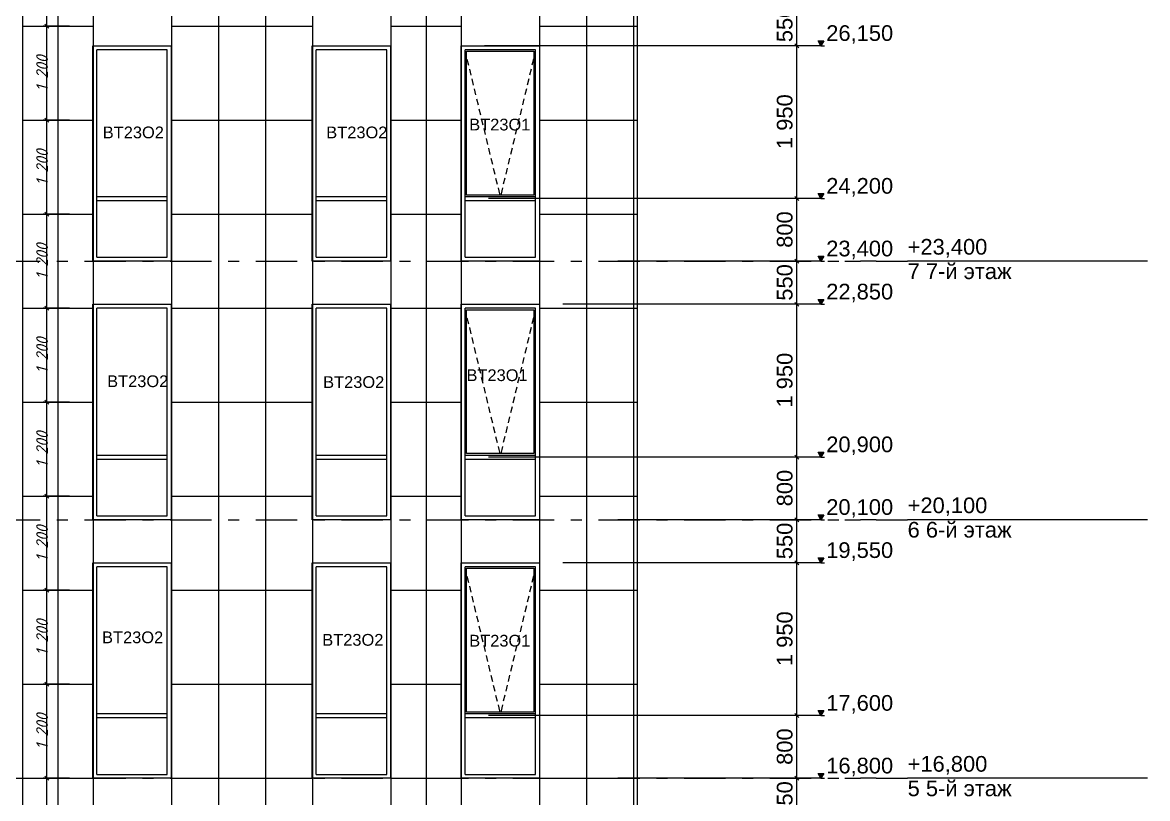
# Model space of a CAD drawing. Header units: millimetres. Extents: x 1499747 to 4230374, y -28481 to 441852.
# Drawn here: x 2811793 to 2826154, y -1242 to 8664 of the extents above; entities that cross this region are included whole.
import ezdxf
from ezdxf.xclip import XClip

# ---------------------------------------------------------------- set-up
doc = ezdxf.new("R2010")
doc.units = ezdxf.units.MM
doc.header["$MEASUREMENT"] = 0
doc.header["$XCLIPFRAME"] = 0
doc.linetypes.add('Штрих-Штриховая', pattern=[1093.611073, 529.166651, -211.666656, 141.111112, -211.666656])
for name, color, linetype, lineweight in [('3 Фасад_27_0_Ном._пера__1_Ном._пера__7', 7, 'Continuous', 18), ('3 Фасад_27_0_Ном._пера__20_Ном._пера__1', 1, 'Continuous', 18), ('3 Фасад_27_Витражные окна_Ном._пера__1_Ном._пера__7', 7, 'Continuous', 18), ('3 Фасад_27_Витражные окна_Ном._пера__20_Ном._пера__1', 1, 'Continuous', 18), ('3 Фасад_27_Витражные окна_Ном._пера__92_Ном._пера__233', 233, 'Continuous', 18), ('3 Фасад_27_Отделка керамика_Ном._пера__1_Ном._пера__7', 7, 'Continuous', 18), ('3 Фасад_27_Размер - ГКЛ перегородки_Ном._пера__20_Ном._пера__1', 1, 'Continuous', 18), ('3 Фасад_27_Размер - ГКЛ перегородки_Ном._пера__5_Ном._пера__5', 5, 'Continuous', 18), ('3 Фасад_27_Размер - Общий_Ном._пера__1_Ном._пера__7', 7, 'Continuous', 18), ('3 Фасад_27_Сетка кладки_Ном._пера__1_Ном._пера__7', 7, 'Continuous', 18)]:
    doc.layers.add(name, color=color, linetype=linetype, lineweight=lineweight)
doc.layers.add('Чертеж и Рисунок', color=7, linetype='Continuous')
doc.styles.add('СГЕНЕРИР_СТИЛЬ_1', font='')
doc.styles.add('СГЕНЕРИР_СТИЛЬ_2', font='arial.ttf')
doc.styles.get('СГЕНЕРИР_СТИЛЬ_1').set_extended_font_data('GOST Common', italic=True)

# ---------------------------------------------------------------- blocks, each defined once
blk = doc.blocks.new('Чертеж_7_27', base_point=(1694889, 9891))
at = {"layer": '3 Фасад_27_Размер - Общий_Ном._пера__1_Ном._пера__7', "linetype": 'Continuous', "true_color": 0x939598}
for points in [[(1715782, 36041), (1715818, 36104), (1715746, 36104)], [(1715782, 34091), (1715818, 34154), (1715746, 34154)], [(1715782, 33291), (1715818, 33354), (1715746, 33354)], [(1715782, 32741), (1715818, 32804), (1715746, 32804)], [(1715782, 30791), (1715818, 30854), (1715746, 30854)], [(1715782, 29991), (1715818, 30054), (1715746, 30054)], [(1715782, 29441), (1715818, 29504), (1715746, 29504)], [(1715782, 27491), (1715818, 27554), (1715746, 27554)], [(1715782, 26691), (1715818, 26754), (1715746, 26754)]]:
    blk.add_hatch(color=252, dxfattribs=at).paths.add_polyline_path(points)
at = {"layer": '3 Фасад_27_0_Ном._пера__1_Ном._пера__7', "color": 252, "linetype": 'Continuous', "true_color": 0x939598}
for p, q in [((1716089, 33291), (1716189, 33291)), ((1716189, 33291), (1716289, 33291)), ((1716489, 33291), (1716289, 33291)), ((1716489, 33291), (1716889, 33291)), ((1719951, 33291), (1716889, 33291)), ((1716089, 29991), (1716189, 29991)), ((1716189, 29991), (1716289, 29991)), ((1716489, 29991), (1716289, 29991)), ((1716489, 29991), (1716889, 29991)), ((1719951, 29991), (1716889, 29991)), ((1716089, 26691), (1716189, 26691)), ((1716189, 26691), (1716289, 26691)), ((1716489, 26691), (1716289, 26691)), ((1716489, 26691), (1716889, 26691)), ((1719951, 26691), (1716889, 26691))]:
    blk.add_line(p, q, dxfattribs=at)
at = {"layer": '3 Фасад_27_0_Ном._пера__20_Ном._пера__1', "color": 252, "linetype": 'Штрих-Штриховая', "true_color": 0x939598}
for p, q in [((1677947, 33291), (1716089, 33291)), ((1677947, 29991), (1716089, 29991)), ((1677947, 26691), (1716089, 26691))]:
    blk.add_line(p, q, dxfattribs=at)
at = {"layer": '3 Фасад_27_Витражные окна_Ном._пера__1_Ном._пера__7', "color": 252, "linetype": 'Continuous', "true_color": 0x939598}
for p, q in [((1706539, 35591), (1706539, 35991)), ((1707439, 35991), (1706539, 35991)), ((1707439, 35591), (1707439, 35991)), ((1709339, 35591), (1709339, 35991)), ((1710239, 35991), (1709339, 35991)), ((1710239, 35591), (1710239, 35991)), ((1711239, 35591), (1711239, 35991)), ((1712139, 35991), (1711239, 35991)), ((1711259, 34136), (1711259, 35971)), ((1711259, 35971), (1712119, 35971)), ((1712119, 35971), (1712119, 34136)), ((1712139, 35591), (1712139, 35991)), ((1706539, 34116), (1706539, 35591)), ((1707439, 34116), (1707439, 35591)), ((1709339, 34116), (1709339, 35591)), ((1710239, 34116), (1710239, 35591)), ((1711239, 34116), (1711239, 35591)), ((1712139, 34116), (1712139, 35591)), ((1706539, 34091), (1706539, 34116)), ((1706539, 34116), (1707439, 34116)), ((1706539, 34066), (1706539, 34091)), ((1706539, 33341), (1706539, 34066)), ((1706539, 34066), (1707439, 34066)), ((1707439, 34091), (1707439, 34116)), ((1707439, 34066), (1707439, 34091)), ((1707439, 33341), (1707439, 34066)), ((1709339, 34091), (1709339, 34116)), ((1709339, 34116), (1710239, 34116)), ((1709339, 34066), (1709339, 34091)), ((1709339, 33341), (1709339, 34066)), ((1709339, 34066), (1710239, 34066)), ((1710239, 34091), (1710239, 34116)), ((1710239, 34066), (1710239, 34091)), ((1710239, 33341), (1710239, 34066)), ((1711239, 34091), (1711239, 34116)), ((1711239, 34116), (1712139, 34116)), ((1711239, 34066), (1711239, 34091)), ((1711239, 33341), (1711239, 34066)), ((1711239, 34066), (1712139, 34066)), ((1712119, 34136), (1711259, 34136)), ((1712139, 34091), (1712139, 34116)), ((1712139, 34066), (1712139, 34091)), ((1712139, 33341), (1712139, 34066)), ((1706539, 33341), (1707439, 33341)), ((1709339, 33341), (1710239, 33341)), ((1711239, 33341), (1712139, 33341)), ((1706539, 32291), (1706539, 32691)), ((1707439, 32691), (1706539, 32691)), ((1707439, 32291), (1707439, 32691)), ((1709339, 32291), (1709339, 32691)), ((1710239, 32691), (1709339, 32691)), ((1710239, 32291), (1710239, 32691)), ((1711239, 32291), (1711239, 32691)), ((1712139, 32691), (1711239, 32691)), ((1711259, 30836), (1711259, 32671)), ((1711259, 32671), (1712119, 32671)), ((1712119, 32671), (1712119, 30836)), ((1712139, 32291), (1712139, 32691)), ((1706539, 30816), (1706539, 32291)), ((1707439, 30816), (1707439, 32291)), ((1709339, 30816), (1709339, 32291)), ((1710239, 30816), (1710239, 32291)), ((1711239, 30816), (1711239, 32291)), ((1712139, 30816), (1712139, 32291)), ((1706539, 30791), (1706539, 30816)), ((1706539, 30816), (1707439, 30816)), ((1706539, 30766), (1706539, 30791)), ((1706539, 30041), (1706539, 30766)), ((1706539, 30766), (1707439, 30766)), ((1707439, 30791), (1707439, 30816)), ((1707439, 30766), (1707439, 30791)), ((1707439, 30041), (1707439, 30766)), ((1709339, 30791), (1709339, 30816)), ((1709339, 30816), (1710239, 30816)), ((1709339, 30766), (1709339, 30791)), ((1709339, 30041), (1709339, 30766)), ((1709339, 30766), (1710239, 30766)), ((1710239, 30791), (1710239, 30816)), ((1710239, 30766), (1710239, 30791)), ((1710239, 30041), (1710239, 30766)), ((1711239, 30791), (1711239, 30816)), ((1711239, 30816), (1712139, 30816)), ((1711239, 30766), (1711239, 30791)), ((1711239, 30041), (1711239, 30766)), ((1711239, 30766), (1712139, 30766)), ((1712119, 30836), (1711259, 30836)), ((1712139, 30791), (1712139, 30816)), ((1712139, 30766), (1712139, 30791)), ((1712139, 30041), (1712139, 30766)), ((1706539, 30041), (1707439, 30041)), ((1709339, 30041), (1710239, 30041)), ((1711239, 30041), (1712139, 30041)), ((1706539, 28991), (1706539, 29391)), ((1707439, 29391), (1706539, 29391)), ((1707439, 28991), (1707439, 29391)), ((1709339, 28991), (1709339, 29391)), ((1710239, 29391), (1709339, 29391)), ((1710239, 28991), (1710239, 29391)), ((1711239, 28991), (1711239, 29391)), ((1712139, 29391), (1711239, 29391)), ((1711259, 27536), (1711259, 29371)), ((1711259, 29371), (1712119, 29371)), ((1712119, 29371), (1712119, 27536)), ((1712139, 28991), (1712139, 29391)), ((1706539, 27516), (1706539, 28991)), ((1707439, 27516), (1707439, 28991)), ((1709339, 27516), (1709339, 28991)), ((1710239, 27516), (1710239, 28991)), ((1711239, 27516), (1711239, 28991)), ((1712139, 27516), (1712139, 28991)), ((1706539, 27491), (1706539, 27516)), ((1706539, 27516), (1707439, 27516)), ((1706539, 27466), (1706539, 27491)), ((1706539, 26741), (1706539, 27466)), ((1706539, 27466), (1707439, 27466)), ((1707439, 27491), (1707439, 27516)), ((1707439, 27466), (1707439, 27491)), ((1707439, 26741), (1707439, 27466)), ((1709339, 27491), (1709339, 27516)), ((1709339, 27516), (1710239, 27516)), ((1709339, 27466), (1709339, 27491)), ((1709339, 26741), (1709339, 27466)), ((1709339, 27466), (1710239, 27466)), ((1710239, 27491), (1710239, 27516)), ((1710239, 27466), (1710239, 27491)), ((1710239, 26741), (1710239, 27466)), ((1711239, 27491), (1711239, 27516)), ((1711239, 27516), (1712139, 27516)), ((1711239, 27466), (1711239, 27491)), ((1711239, 26741), (1711239, 27466)), ((1711239, 27466), (1712139, 27466)), ((1712119, 27536), (1711259, 27536)), ((1712139, 27491), (1712139, 27516)), ((1712139, 27466), (1712139, 27491)), ((1712139, 26741), (1712139, 27466)), ((1706539, 26741), (1707439, 26741)), ((1709339, 26741), (1710239, 26741)), ((1711239, 26741), (1712139, 26741))]:
    blk.add_line(p, q, dxfattribs=at)
at = {"layer": '3 Фасад_27_Витражные окна_Ном._пера__92_Ном._пера__233', "color": 252, "linetype": 'Continuous', "true_color": 0x939598}
for p, q in [((1711264, 35870), (1711283, 35792)), ((1712113, 35870), (1712094, 35792)), ((1711295, 35744), (1711314, 35666)), ((1711325, 35617), (1711344, 35539)), ((1712052, 35617), (1712033, 35539)), ((1712083, 35744), (1712064, 35666)), ((1711356, 35491), (1711375, 35413)), ((1712022, 35491), (1712003, 35413)), ((1711386, 35364), (1711405, 35287)), ((1711991, 35364), (1711972, 35287)), ((1711417, 35238), (1711436, 35160)), ((1711961, 35238), (1711942, 35160)), ((1711447, 35112), (1711466, 35034)), ((1711930, 35112), (1711911, 35034)), ((1711478, 34985), (1711497, 34908)), ((1711900, 34985), (1711881, 34908)), ((1711508, 34859), (1711527, 34781)), ((1711869, 34859), (1711850, 34781)), ((1711539, 34733), (1711558, 34655)), ((1711839, 34733), (1711820, 34655)), ((1711569, 34606), (1711588, 34528)), ((1711600, 34480), (1711619, 34402)), ((1711778, 34480), (1711759, 34402)), ((1711808, 34606), (1711789, 34528)), ((1711630, 34353), (1711649, 34276)), ((1711747, 34353), (1711728, 34276)), ((1711661, 34227), (1711670, 34189)), ((1711670, 34189), (1711683, 34136)), ((1711708, 34189), (1711695, 34136)), ((1711717, 34227), (1711708, 34189)), ((1711264, 32570), (1711283, 32492)), ((1712113, 32570), (1712094, 32492)), ((1711295, 32444), (1711314, 32366)), ((1711325, 32317), (1711344, 32239)), ((1712052, 32317), (1712033, 32239)), ((1712083, 32444), (1712064, 32366)), ((1711356, 32191), (1711375, 32113)), ((1712022, 32191), (1712003, 32113)), ((1711386, 32064), (1711405, 31987)), ((1711991, 32064), (1711972, 31987)), ((1711417, 31938), (1711436, 31860)), ((1711961, 31938), (1711942, 31860)), ((1711447, 31812), (1711466, 31734)), ((1711930, 31812), (1711911, 31734)), ((1711478, 31685), (1711497, 31608)), ((1711900, 31685), (1711881, 31608)), ((1711508, 31559), (1711527, 31481)), ((1711869, 31559), (1711850, 31481)), ((1711539, 31433), (1711558, 31355)), ((1711569, 31306), (1711588, 31228)), ((1711808, 31306), (1711789, 31228)), ((1711839, 31433), (1711820, 31355)), ((1711600, 31180), (1711619, 31102)), ((1711778, 31180), (1711759, 31102)), ((1711630, 31053), (1711649, 30976)), ((1711747, 31053), (1711728, 30976)), ((1711661, 30927), (1711670, 30889)), ((1711670, 30889), (1711683, 30836)), ((1711708, 30889), (1711695, 30836)), ((1711717, 30927), (1711708, 30889)), ((1711264, 29270), (1711283, 29192)), ((1712113, 29270), (1712094, 29192)), ((1711295, 29144), (1711314, 29066)), ((1711325, 29017), (1711344, 28939)), ((1712052, 29017), (1712033, 28939)), ((1712083, 29144), (1712064, 29066)), ((1711356, 28891), (1711375, 28813)), ((1712022, 28891), (1712003, 28813)), ((1711386, 28764), (1711405, 28687)), ((1711991, 28764), (1711972, 28687)), ((1711417, 28638), (1711436, 28560)), ((1711961, 28638), (1711942, 28560)), ((1711447, 28512), (1711466, 28434)), ((1711930, 28512), (1711911, 28434)), ((1711478, 28385), (1711497, 28308)), ((1711900, 28385), (1711881, 28308)), ((1711508, 28259), (1711527, 28181)), ((1711869, 28259), (1711850, 28181)), ((1711539, 28133), (1711558, 28055)), ((1711569, 28006), (1711588, 27928)), ((1711808, 28006), (1711789, 27928)), ((1711839, 28133), (1711820, 28055)), ((1711600, 27880), (1711619, 27802)), ((1711778, 27880), (1711759, 27802)), ((1711630, 27753), (1711649, 27676)), ((1711747, 27753), (1711728, 27676)), ((1711661, 27627), (1711670, 27589)), ((1711670, 27589), (1711683, 27536)), ((1711708, 27589), (1711695, 27536)), ((1711717, 27627), (1711708, 27589))]:
    blk.add_line(p, q, dxfattribs=at)
at = {"layer": '3 Фасад_27_Отделка керамика_Ном._пера__1_Ном._пера__7', "color": 252, "linetype": 'Continuous', "true_color": 0x939598}
for p, q in [((1713439, 19591), (1713439, 53391)), ((1706489, 33291), (1706489, 36041)), ((1706489, 36041), (1707489, 36041)), ((1707489, 36041), (1707489, 33291)), ((1709289, 33291), (1709289, 36041)), ((1709289, 36041), (1710289, 36041)), ((1710289, 36041), (1710289, 33291)), ((1711189, 33291), (1711189, 36041)), ((1711189, 36041), (1712189, 36041)), ((1712189, 36041), (1712189, 33291)), ((1707489, 33291), (1706489, 33291)), ((1710289, 33291), (1709289, 33291)), ((1712189, 33291), (1711189, 33291)), ((1706489, 29991), (1706489, 32741)), ((1706489, 32741), (1707489, 32741)), ((1707489, 32741), (1707489, 29991)), ((1709289, 29991), (1709289, 32741)), ((1709289, 32741), (1710289, 32741)), ((1710289, 32741), (1710289, 29991)), ((1711189, 32741), (1712189, 32741)), ((1711189, 29991), (1711189, 32741)), ((1712189, 32741), (1712189, 29991)), ((1707489, 29991), (1706489, 29991)), ((1710289, 29991), (1709289, 29991)), ((1712189, 29991), (1711189, 29991)), ((1706489, 29441), (1707489, 29441)), ((1706489, 26691), (1706489, 29441)), ((1707489, 29441), (1707489, 26691)), ((1709289, 26691), (1709289, 29441)), ((1709289, 29441), (1710289, 29441)), ((1710289, 29441), (1710289, 26691)), ((1711189, 26691), (1711189, 29441)), ((1711189, 29441), (1712189, 29441)), ((1712189, 29441), (1712189, 26691)), ((1707489, 26691), (1706492, 26691)), ((1710289, 26691), (1709291, 26691)), ((1712189, 26691), (1711191, 26691))]:
    blk.add_line(p, q, dxfattribs=at)
at = {"layer": '3 Фасад_27_Размер - ГКЛ перегородки_Ном._пера__5_Ном._пера__5', "color": 252, "linetype": 'Continuous', "true_color": 0x939598}
for p, q in [((1705901, 36291), (1705901, 37491)), ((1706192, 36291), (1705854, 36291)), ((1706192, 36291), (1705854, 36291)), ((1705876, 36316), (1705926, 36266)), ((1705876, 36316), (1705926, 36266)), ((1705901, 35091), (1705901, 36291)), ((1706192, 35091), (1705854, 35091)), ((1706192, 35091), (1705854, 35091)), ((1705876, 35116), (1705926, 35066)), ((1705876, 35116), (1705926, 35066)), ((1705901, 33891), (1705901, 35091)), ((1706192, 33891), (1705854, 33891)), ((1706192, 33891), (1705854, 33891)), ((1705876, 33916), (1705926, 33866)), ((1705876, 33916), (1705926, 33866)), ((1705901, 32691), (1705901, 33891)), ((1706192, 32691), (1705854, 32691)), ((1706192, 32691), (1705854, 32691)), ((1705876, 32716), (1705926, 32666)), ((1705876, 32716), (1705926, 32666)), ((1705901, 31491), (1705901, 32691)), ((1706192, 31491), (1705854, 31491)), ((1706192, 31491), (1705854, 31491)), ((1705876, 31516), (1705926, 31466)), ((1705876, 31516), (1705926, 31466)), ((1705901, 30291), (1705901, 31491)), ((1705876, 30316), (1705926, 30266)), ((1705876, 30316), (1705926, 30266)), ((1706192, 30291), (1705854, 30291)), ((1706192, 30291), (1705854, 30291)), ((1705901, 29091), (1705901, 30291)), ((1706192, 29091), (1705854, 29091)), ((1706192, 29091), (1705854, 29091)), ((1705876, 29116), (1705926, 29066)), ((1705876, 29116), (1705926, 29066)), ((1705901, 27891), (1705901, 29091)), ((1706192, 27891), (1705854, 27891)), ((1706192, 27891), (1705854, 27891)), ((1705876, 27916), (1705926, 27866)), ((1705876, 27916), (1705926, 27866)), ((1705901, 26691), (1705901, 27891)), ((1705876, 26716), (1705926, 26666)), ((1705876, 26716), (1705926, 26666)), ((1706192, 26691), (1705854, 26691)), ((1706192, 26691), (1705854, 26691)), ((1705901, 25491), (1705901, 26691))]:
    blk.add_line(p, q, dxfattribs=at)
at = {"layer": '3 Фасад_27_Размер - Общий_Ном._пера__1_Ном._пера__7', "color": 252, "linetype": 'Continuous', "true_color": 0x939598}
for p, q in [((1715474, 36041), (1715474, 36591)), ((1715449, 36066), (1715499, 36016)), ((1715449, 36066), (1715499, 36016)), ((1715782, 36041), (1715746, 36104)), ((1715746, 36104), (1715818, 36104)), ((1715818, 36104), (1715782, 36041)), ((1715521, 36041), (1711489, 36041)), ((1715521, 36041), (1711489, 36041)), ((1715782, 36041), (1712489, 36041)), ((1715474, 34091), (1715474, 36041)), ((1715782, 36041), (1715829, 36041)), ((1715521, 34091), (1711539, 34091)), ((1715521, 34091), (1711539, 34091)), ((1715782, 34091), (1712439, 34091)), ((1715449, 34116), (1715499, 34066)), ((1715449, 34116), (1715499, 34066)), ((1715474, 33291), (1715474, 34091)), ((1715782, 34091), (1715746, 34154)), ((1715746, 34154), (1715818, 34154)), ((1715818, 34154), (1715782, 34091)), ((1715782, 34091), (1715829, 34091)), ((1715782, 33291), (1715746, 33354)), ((1715746, 33354), (1715818, 33354)), ((1715818, 33354), (1715782, 33291)), ((1715521, 33291), (1713189, 33291)), ((1715521, 33291), (1713189, 33291)), ((1715782, 33291), (1713589, 33291)), ((1715449, 33316), (1715499, 33266)), ((1715449, 33316), (1715499, 33266)), ((1715474, 32741), (1715474, 33291)), ((1715782, 33291), (1715829, 33291)), ((1715449, 32766), (1715499, 32716)), ((1715449, 32766), (1715499, 32716)), ((1715782, 32741), (1715746, 32804)), ((1715746, 32804), (1715818, 32804)), ((1715818, 32804), (1715782, 32741)), ((1715782, 32741), (1712489, 32741)), ((1715521, 32741), (1712489, 32741)), ((1715521, 32741), (1712489, 32741)), ((1715474, 30791), (1715474, 32741)), ((1715782, 32741), (1715829, 32741)), ((1715782, 30791), (1711539, 30791)), ((1715521, 30791), (1712489, 30791)), ((1715521, 30791), (1712489, 30791)), ((1715449, 30816), (1715499, 30766)), ((1715449, 30816), (1715499, 30766)), ((1715474, 29991), (1715474, 30791)), ((1715782, 30791), (1715746, 30854)), ((1715746, 30854), (1715818, 30854)), ((1715818, 30854), (1715782, 30791)), ((1715782, 30791), (1715829, 30791)), ((1715449, 30016), (1715499, 29966)), ((1715449, 30016), (1715499, 29966)), ((1715782, 29991), (1715746, 30054)), ((1715746, 30054), (1715818, 30054)), ((1715818, 30054), (1715782, 29991)), ((1715521, 29991), (1713189, 29991)), ((1715521, 29991), (1713189, 29991)), ((1715782, 29991), (1713589, 29991)), ((1715474, 29441), (1715474, 29991)), ((1715782, 29991), (1715829, 29991)), ((1715782, 29441), (1712489, 29441)), ((1715521, 29441), (1712489, 29441)), ((1715521, 29441), (1712489, 29441)), ((1715449, 29466), (1715499, 29416)), ((1715449, 29466), (1715499, 29416)), ((1715474, 27491), (1715474, 29441)), ((1715782, 29441), (1715746, 29504)), ((1715746, 29504), (1715818, 29504)), ((1715818, 29504), (1715782, 29441)), ((1715782, 29441), (1715829, 29441)), ((1715521, 27491), (1711539, 27491)), ((1715521, 27491), (1711539, 27491)), ((1715782, 27491), (1712439, 27491)), ((1715449, 27516), (1715499, 27466)), ((1715449, 27516), (1715499, 27466)), ((1715474, 26691), (1715474, 27491)), ((1715782, 27491), (1715746, 27554)), ((1715746, 27554), (1715818, 27554)), ((1715818, 27554), (1715782, 27491)), ((1715782, 27491), (1715829, 27491)), ((1715449, 26716), (1715499, 26666)), ((1715449, 26716), (1715499, 26666)), ((1715782, 26691), (1715746, 26754)), ((1715746, 26754), (1715818, 26754)), ((1715818, 26754), (1715782, 26691)), ((1715782, 26691), (1713189, 26691)), ((1715521, 26691), (1713189, 26691)), ((1715521, 26691), (1713189, 26691)), ((1715474, 26141), (1715474, 26691)), ((1715782, 26691), (1715829, 26691))]:
    blk.add_line(p, q, dxfattribs=at)
at = {"layer": '3 Фасад_27_Сетка кладки_Ном._пера__1_Ном._пера__7', "color": 252, "linetype": 'Continuous', "true_color": 0x939598}
for p, q in [((1705591, 53391), (1705591, 9891)), ((1706041, 53391), (1706041, 9891)), ((1706492, 53391), (1706492, 19091)), ((1707492, 53391), (1707492, 9891)), ((1708092, 53391), (1708092, 9891)), ((1708692, 53391), (1708692, 14741)), ((1709292, 53391), (1709292, 14741)), ((1710292, 53391), (1710292, 14741)), ((1710742, 53391), (1710742, 14741)), ((1711191, 53391), (1711191, 14741)), ((1712191, 53391), (1712191, 14741)), ((1712791, 53391), (1712791, 9891)), ((1713391, 53391), (1713391, 9891)), ((1705592, 36291), (1706492, 36291)), ((1707492, 36291), (1709291, 36291)), ((1710291, 36291), (1711191, 36291)), ((1712191, 36291), (1713441, 36291)), ((1705592, 35091), (1706492, 35091)), ((1707492, 35091), (1709291, 35091)), ((1710291, 35091), (1711191, 35091)), ((1712191, 35091), (1713441, 35091)), ((1705592, 33891), (1706492, 33891)), ((1707492, 33891), (1709291, 33891)), ((1710291, 33891), (1711191, 33891)), ((1712191, 33891), (1713441, 33891)), ((1705592, 32691), (1706492, 32691)), ((1707492, 32691), (1709291, 32691)), ((1710291, 32691), (1711191, 32691)), ((1712191, 32691), (1713441, 32691)), ((1705592, 31491), (1706492, 31491)), ((1707492, 31491), (1709291, 31491)), ((1710291, 31491), (1711191, 31491)), ((1712191, 31491), (1713441, 31491)), ((1705592, 30291), (1706492, 30291)), ((1707492, 30291), (1709291, 30291)), ((1710291, 30291), (1711191, 30291)), ((1712191, 30291), (1713441, 30291)), ((1705592, 29091), (1706492, 29091)), ((1707492, 29091), (1709291, 29091)), ((1710291, 29091), (1711191, 29091)), ((1712191, 29091), (1713441, 29091)), ((1705592, 27891), (1706492, 27891)), ((1707492, 27891), (1709291, 27891)), ((1710291, 27891), (1711191, 27891)), ((1712191, 27891), (1713441, 27891)), ((1705592, 26691), (1706492, 26691)), ((1707492, 26691), (1709291, 26691)), ((1710291, 26691), (1711191, 26691)), ((1712191, 26691), (1713441, 26691))]:
    blk.add_line(p, q, dxfattribs=at)
at = {"layer": '3 Фасад_27_0_Ном._пера__1_Ном._пера__7', "color": 252, "linetype": 'Continuous', "true_color": 0x939598, "char_height": 200, "attachment_point": 1, "style": 'СГЕНЕРИР_СТИЛЬ_2'}
for s, insert, line_spacing_factor in [('\\A1;{\\pql;\\pt0;\\fArial|b0|i0|c204|p0;\\W1.000000;+23,400\\P\\pql;\\pt0;\\fArial|b0|i0|c204|p0;\\W1.000000;7 7-й этаж}', (1716889, 33575), 0.936542), ('\\A1;{\\pql;\\pt0;\\fArial|b0|i0|c204|p0;\\W1.000000;+20,100\\P\\pql;\\pt0;\\fArial|b0|i0|c204|p0;\\W1.000000;6 6-й этаж}', (1716889, 30275), 0.935057), ('\\A1;{\\pql;\\pt0;\\fArial|b0|i0|c204|p0;\\W1.000000;+16,800\\P\\pql;\\pt0;\\fArial|b0|i0|c204|p0;\\W1.000000;5 5-й этаж}', (1716889, 26975), 0.937339)]:
    blk.add_mtext(s, dxfattribs=dict(at, insert=insert, line_spacing_factor=line_spacing_factor))
at = {"layer": '3 Фасад_27_Витражные окна_Ном._пера__20_Ном._пера__1', "color": 252, "linetype": 'Continuous', "true_color": 0x939598, "char_height": 150, "attachment_point": 4, "style": 'СГЕНЕРИР_СТИЛЬ_2'}
for s, insert in [('\\A1;{\\pql;\\fArial|b0|i0|c204|p0;\\W1.000000;ВТ23О1}', (1711293, 35034)), ('\\A1;{\\pql;\\fArial|b0|i0|c204|p0;\\W1.000000;ВТ23О2}', (1706615, 34934)), ('\\A1;{\\pql;\\fArial|b0|i0|c204|p0;\\W1.000000;ВТ23О2}', (1709468, 34934)), ('\\A1;{\\pql;\\fArial|b0|i0|c204|p0;\\W1.000000;ВТ23О1}', (1711258, 31835)), ('\\A1;{\\pql;\\fArial|b0|i0|c204|p0;\\W1.000000;ВТ23О2}', (1706671, 31758)), ('\\A1;{\\pql;\\fArial|b0|i0|c204|p0;\\W1.000000;ВТ23О2}', (1709428, 31747)), ('\\A1;{\\pql;\\fArial|b0|i0|c204|p0;\\W1.000000;ВТ23О2}', (1706606, 28489)), ('\\A1;{\\pql;\\fArial|b0|i0|c204|p0;\\W1.000000;ВТ23О2}', (1709417, 28457)), ('\\A1;{\\pql;\\fArial|b0|i0|c204|p0;\\W1.000000;ВТ23О1}', (1711293, 28446))]:
    blk.add_mtext(s, dxfattribs=dict(at, insert=insert))
at = {"layer": '3 Фасад_27_Размер - ГКЛ перегородки_Ном._пера__20_Ном._пера__1', "color": 252, "linetype": 'Continuous', "true_color": 0x939598, "char_height": 150, "attachment_point": 7, "rotation": 90, "style": 'СГЕНЕРИР_СТИЛЬ_1'}
for insert in [(1705915, 35461), (1705915, 34261), (1705915, 33061), (1705915, 31861), (1705915, 30661), (1705915, 29461), (1705915, 28261), (1705915, 27061)]:
    blk.add_mtext('\\A1;{\\pql;\\fGOST Common|b0|i1|c204|p0;\\W1.000000;1\xa0200}', dxfattribs=dict(at, insert=insert))
at = {"layer": '3 Фасад_27_Размер - Общий_Ном._пера__1_Ном._пера__7', "color": 252, "linetype": 'Continuous', "true_color": 0x939598, "char_height": 200, "attachment_point": 7, "rotation": 90, "style": 'СГЕНЕРИР_СТИЛЬ_2'}
for s, insert in [('\\A1;{\\pql;\\fArial|b0|i0|c204|p0;\\W1.000000;550}', (1715422, 36087)), ('\\A1;{\\pql;\\fArial|b0|i0|c204|p0;\\W1.000000;1\xa0950}', (1715422, 34723)), ('\\A1;{\\pql;\\fArial|b0|i0|c204|p0;\\W1.000000;800}', (1715422, 33462)), ('\\A1;{\\pql;\\fArial|b0|i0|c204|p0;\\W1.000000;550}', (1715422, 32787)), ('\\A1;{\\pql;\\fArial|b0|i0|c204|p0;\\W1.000000;1\xa0950}', (1715422, 31423)), ('\\A1;{\\pql;\\fArial|b0|i0|c204|p0;\\W1.000000;800}', (1715422, 30162)), ('\\A1;{\\pql;\\fArial|b0|i0|c204|p0;\\W1.000000;550}', (1715422, 29487)), ('\\A1;{\\pql;\\fArial|b0|i0|c204|p0;\\W1.000000;1\xa0950}', (1715422, 28123)), ('\\A1;{\\pql;\\fArial|b0|i0|c204|p0;\\W1.000000;800}', (1715422, 26862)), ('\\A1;{\\pql;\\fArial|b0|i0|c204|p0;\\W1.000000;550}', (1715422, 26187))]:
    blk.add_mtext(s, dxfattribs=dict(at, insert=insert))
at = {"layer": '3 Фасад_27_Размер - Общий_Ном._пера__1_Ном._пера__7', "color": 252, "linetype": 'Continuous', "true_color": 0x939598, "char_height": 200, "attachment_point": 7, "style": 'СГЕНЕРИР_СТИЛЬ_2'}
for s, insert in [('\\A1;{\\pql;\\fArial|b0|i0|c204|p0;\\W1.000000;26,150}', (1715850, 36066)), ('\\A1;{\\pql;\\fArial|b0|i0|c204|p0;\\W1.000000;24,200}', (1715850, 34116)), ('\\A1;{\\pql;\\fArial|b0|i0|c204|p0;\\W1.000000;23,400}', (1715850, 33316)), ('\\A1;{\\pql;\\fArial|b0|i0|c204|p0;\\W1.000000;22,850}', (1715850, 32766)), ('\\A1;{\\pql;\\fArial|b0|i0|c204|p0;\\W1.000000;20,900}', (1715850, 30816)), ('\\A1;{\\pql;\\fArial|b0|i0|c204|p0;\\W1.000000;20,100}', (1715850, 30016)), ('\\A1;{\\pql;\\fArial|b0|i0|c204|p0;\\W1.000000;19,550}', (1715850, 29466)), ('\\A1;{\\pql;\\fArial|b0|i0|c204|p0;\\W1.000000;17,600}', (1715850, 27516)), ('\\A1;{\\pql;\\fArial|b0|i0|c204|p0;\\W1.000000;16,800}', (1715850, 26716))]:
    blk.add_mtext(s, dxfattribs=dict(at, insert=insert))

msp = doc.modelspace()

# ---------------------------------------------------------------- block references
at = {"layer": 'Чертеж и Рисунок', "linetype": 'Continuous'}
ref = msp.add_blockref('Чертеж_7_27', (2801091.76847, -17783.33842), dxfattribs=at)
XClip(ref).set_block_clipping_path([(1672000, -690.0489564684), (1756000, 59100.2549307365)])

doc.saveas('drawing.dxf')
